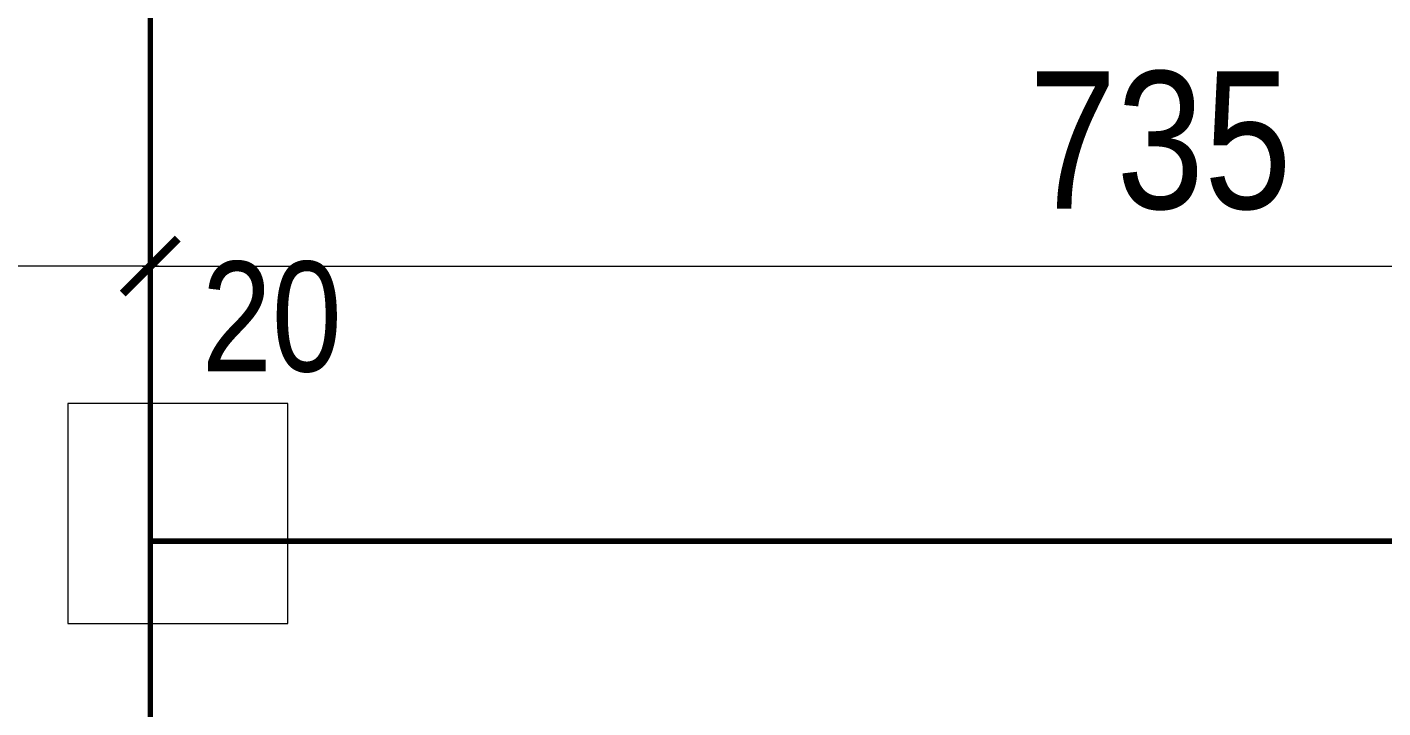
# Model space of a CAD drawing. Header units: metres. Extents: x -17822 to 152406, y -4219 to 19791.
# Drawn here: x 3645.2 to 4138.5, y 769.4 to 1016.9 of the extents above; entities that cross this region are included whole.
import ezdxf
from ezdxf.enums import TextEntityAlignment as Align

# ---------------------------------------------------------------- set-up
doc = ezdxf.new("R2010")
doc.units = ezdxf.units.M
doc.header["$LTSCALE"] = 100
doc.header["$MEASUREMENT"] = 0
doc.linetypes.add('HIDDEN', pattern=[0.375, 0.25, -0.125])
doc.layers.get('0').update_dxf_attribs({"color": 9, "lineweight": 9})
for name, color, linetype, lineweight in [('01', 9, 'Continuous', 9), ('06D', 9, 'Continuous', 9), ('21', 9, 'Continuous', 9), ('25', 9, 'Continuous', 9)]:
    doc.layers.add(name, color=color, linetype=linetype, lineweight=lineweight)
doc.styles.add('MuuM_TEXT-STANDART', font='ARIALN.TTF')
doc.dimstyles.new('MuuM_DIM200', dxfattribs={"dimscale": 20, "dimtxt": 2, "dimasz": 1, "dimexe": 1, "dimexo": 1, "dimgap": 1, "dimtad": 1, "dimdec": 1, "dimrnd": 0.5, "dimdsep": 46, "dimtxsty": 'MuuM_TEXT-STANDART', "dimblk": 'ARCHTICK', "dimcen": 0, "dimdle": 0.15, "dimclrd": 256, "dimclre": 256, "dimclrt": 256, "dimadec": 0, "dimazin": 0, "dimtfac": 5, "dimtdec": 1, "dimtix": 1, "dimtmove": 2, "dimatfit": 3, "dimldrblk": 'DOT', "dimfxl": 3, "dimfxlon": 1, "dimtolj": 1, "dimlwd": -1, "dimlwe": -1, "dimarcsym": 0})

# ---------------------------------------------------------------- blocks, each defined once
blk = doc.blocks.new('p-kolon_80x80')
blk.add_lwpolyline([(-40, -40), (40, -40), (40, 40), (-40, 40)], close=True)
blk = doc.blocks.new('2.bod.sitatik')
at = {"layer": '01'}
blk.add_blockref('p-kolon_80x80', (3700, -7790), dxfattribs=at)
blk = doc.blocks.new('p-işyeri')
at = {"color": 0, "const_width": 2}
blk.add_lwpolyline([(200, 0), (200, 700), (-200, 700), (-200, 0)], close=True, dxfattribs=at)
blk = doc.blocks.new('_ArchTick')
at = {"color": 0, "linetype": 'ByBlock', "const_width": 0.15}
blk.add_lwpolyline([(-0.5, -0.5), (0.5, 0.5)], dxfattribs=at)
blk = doc.blocks.new('*D511')
at = {"layer": '25', "transparency": 16777216}
for p, q in [((3000, -32440.77), (3000, -32360.77)), ((3690, -32440.77), (3690, -32360.77)), ((2997, -32380.77), (3192.72, -32380.77)), ((3693, -32380.77), (3323.41, -32380.77))]:
    blk.add_line(p, q, dxfattribs=at)
at = {"layer": '25', "transparency": 16777216, "xscale": 20, "yscale": 20, "zscale": 20, "rotation": 180}
blk.add_blockref('_ArchTick', (3000, -32380.77), dxfattribs=at)
at = {"layer": '25', "transparency": 16777216, "xscale": 20, "yscale": 20, "zscale": 20}
blk.add_blockref('_ArchTick', (3690, -32380.77), dxfattribs=at)
at = {"layer": '25', "transparency": 16777216, "insert": (3258.06, -32338.81), "char_height": 50, "attachment_point": 5, "style": 'MuuM_TEXT-STANDART'}
blk.add_mtext('\\A1;690', dxfattribs=at)
blk = doc.blocks.new('_Dot')
at = {"color": 0, "linetype": 'ByBlock', "lineweight": -2}
blk.add_line((-0.5, 0), (-1, 0), dxfattribs=at)
at = {"color": 0, "linetype": 'ByBlock', "const_width": 0.5}
blk.add_lwpolyline([(-0.25, 0, 1), (0.25, 0, 1)], format="xyb", close=True, dxfattribs=at)
blk = doc.blocks.new('*D512')
at = {"layer": '25', "transparency": 16777216}
for p, q in [((3690, -32440.77), (3690, -32360.77)), ((4425, -32440.77), (4425, -32360.77)), ((3687, -32380.77), (4428, -32380.77))]:
    blk.add_line(p, q, dxfattribs=at)
at = {"layer": '25', "transparency": 16777216, "xscale": 20, "yscale": 20, "zscale": 20, "rotation": 180}
blk.add_blockref('_ArchTick', (3690, -32380.77), dxfattribs=at)
at = {"layer": '25', "transparency": 16777216, "xscale": 20, "yscale": 20, "zscale": 20}
blk.add_blockref('_ArchTick', (4425, -32380.77), dxfattribs=at)
at = {"layer": '25', "transparency": 16777216, "insert": (4057.5, -32335.25), "char_height": 50, "attachment_point": 5, "style": 'MuuM_TEXT-STANDART'}
blk.add_mtext('\\A1;735', dxfattribs=at)
blk = doc.blocks.new('2.bod.Mimari')
at = {"layer": '06D', "color": 89, "linetype": 'HIDDEN', "true_color": 0x2e4d23, "rotation": 90}
for p in [(4390, -7600), (4390, -8000)]:
    blk.add_blockref('p-işyeri', p, dxfattribs=at)
at = {"layer": '21', "style": 'MuuM_TEXT-STANDART'}
blk.add_text('20', height=40, dxfattribs=at).set_placement((3708.72, -7750.29), align=Align.BOTTOM_LEFT)
at = {"layer": '25'}
dim = blk.add_linear_dim(base=(4425, -7699.98), p1=(3690, -7959.4), p2=(4425, -7830), dimstyle='MuuM_DIM200', override={"dimtxt": 2.5}, dxfattribs=at)
dim.commit()
dim.dimension.update_dxf_attribs({"geometry": '*D512', "text_midpoint": (4057.5, -7654.45), "insert": (0, 24680.79)})
dim = blk.add_linear_dim(base=(3690, -7699.98), p1=(3000, -7959.4), p2=(3690, -7889.37), dimstyle='MuuM_DIM200', override={"dimtxt": 2.5}, dxfattribs=at)
dim.commit()
dim.dimension.update_dxf_attribs({"geometry": '*D511', "text_midpoint": (3258.06, -7658.02), "dimtype": 128, "insert": (0, 24680.79)})

msp = doc.modelspace()

# ---------------------------------------------------------------- block references
for name in ['2.bod.sitatik', '2.bod.Mimari']:
    msp.add_blockref(name, (0, 8630))

doc.saveas('drawing.dxf')
